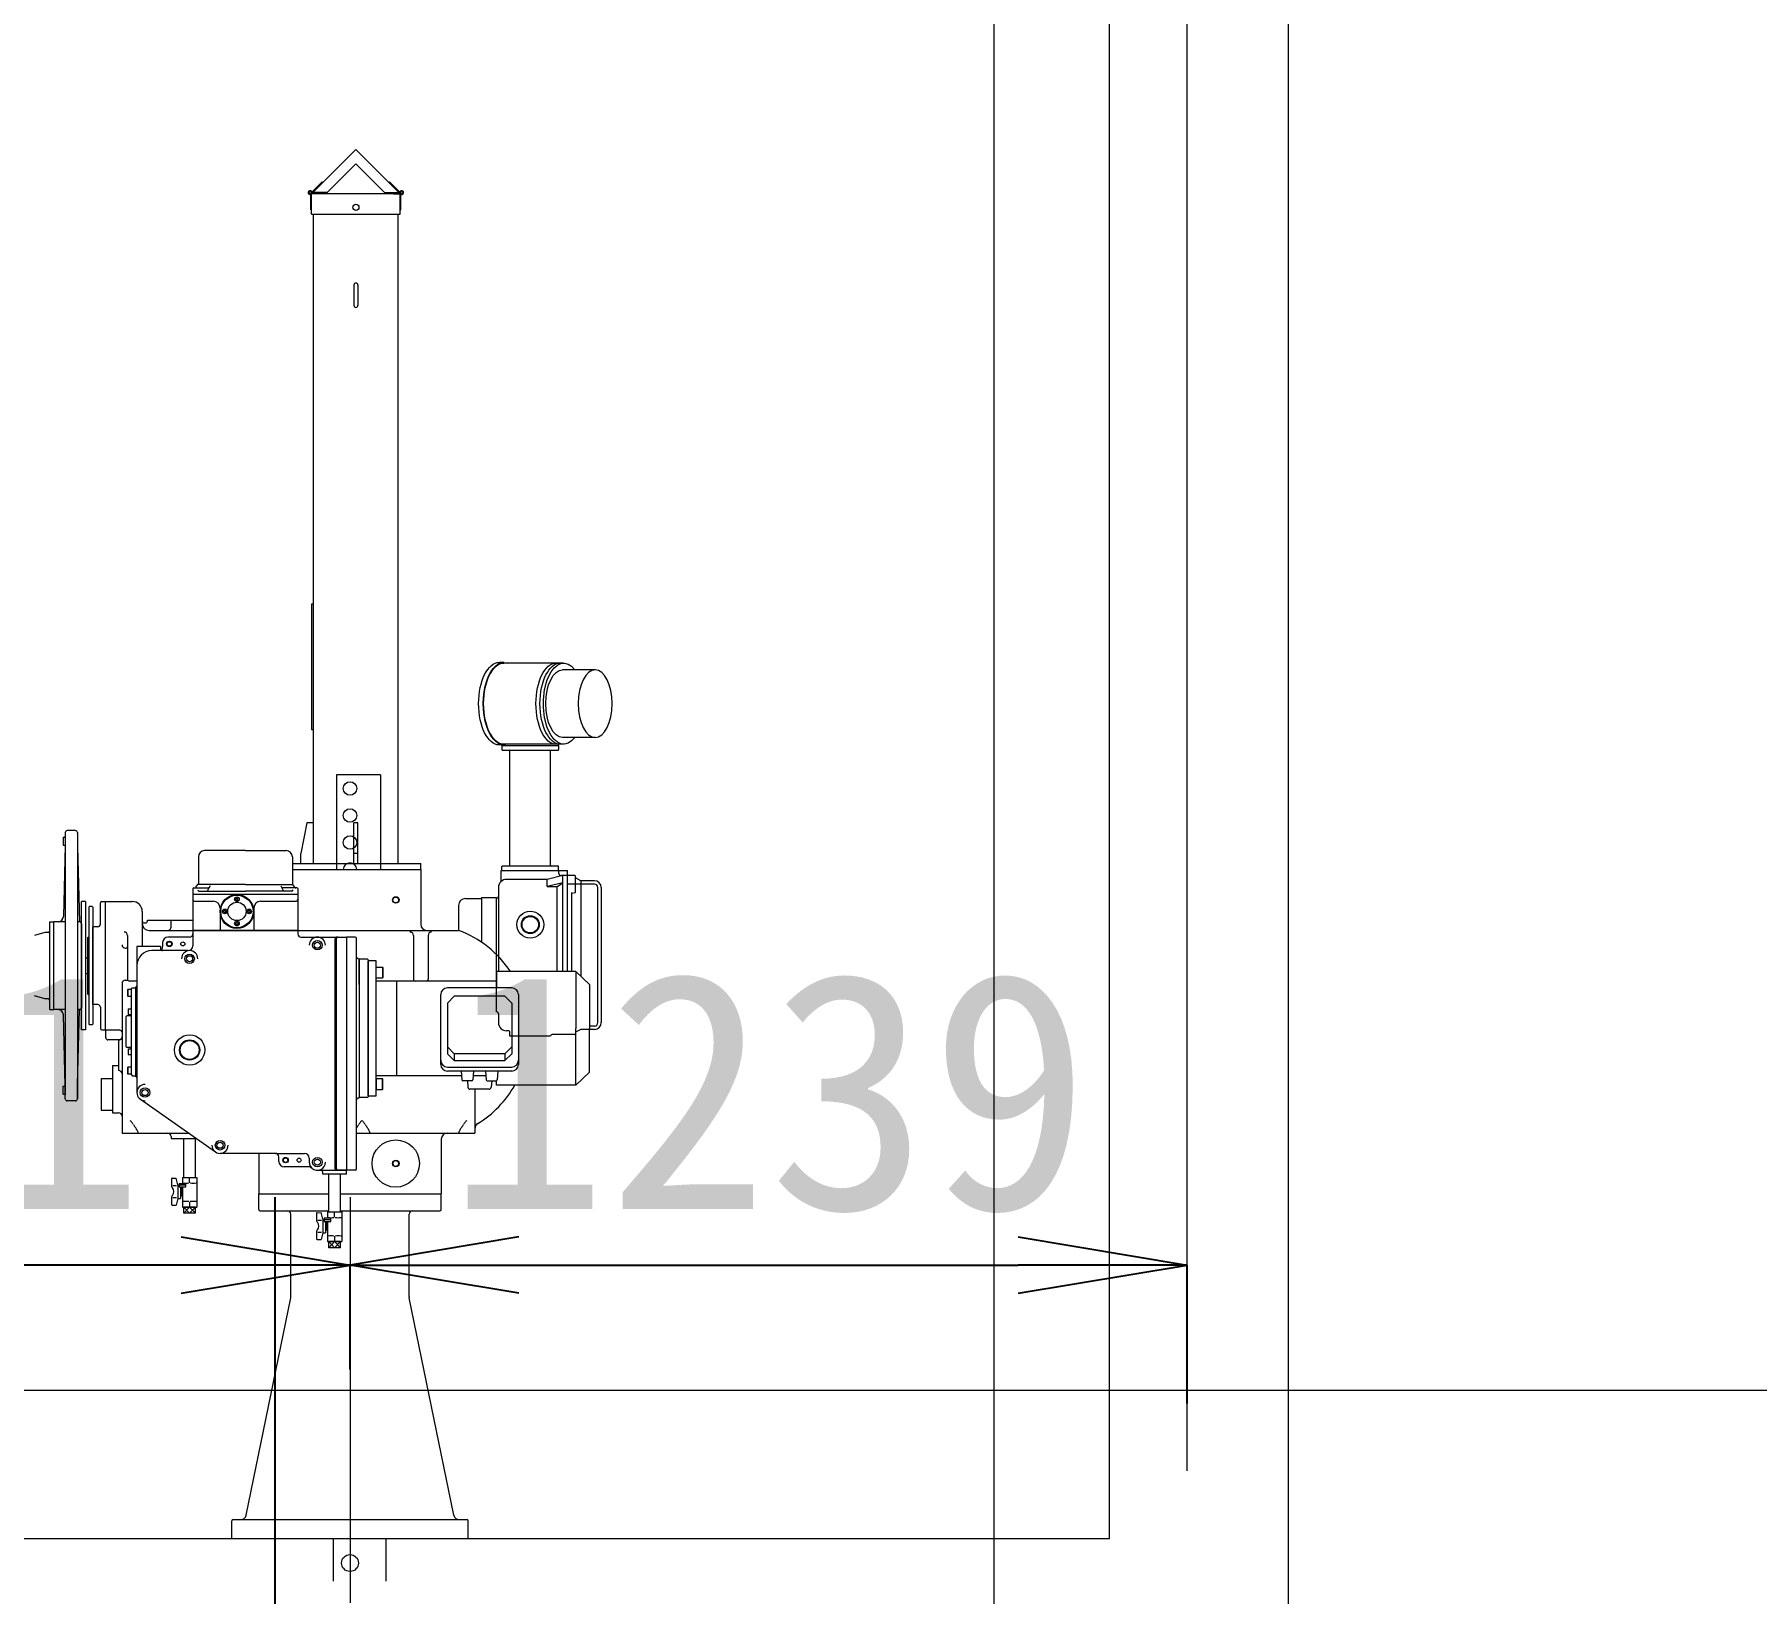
# Model space of a CAD drawing. Header units: millimetres. Extents: x 432273 to 1023813, y -32657 to 705940.
# Drawn here: x 771363 to 773911, y 5125 to 7432 of the extents above; entities that cross this region are included whole.
import ezdxf

# ---------------------------------------------------------------- set-up
doc = ezdxf.new("R2010")
doc.units = ezdxf.units.MM
doc.header["$LTSCALE"] = 100
doc.header["$PDSIZE"] = 300
for name, pattern in [('PS_SOLID', [0]), ('SXF_一点短鎖線', [9.25, 6, -1.5, 0.25, -1.5]), ('一点短鎖線', [9.25, 6, -1.5, 0.25, -1.5])]:
    doc.linetypes.add(name, pattern=pattern)
doc.layers.get('Defpoints').update_dxf_attribs({"color": 153})
for name, color, linetype, lineweight in [('D-BGD-BRG', 8, 'Continuous', 9), ('D-BMK', 2, 'SXF_一点短鎖線', 13), ('D-BYP-STRB', 4, 'Continuous', 13), ('D-STR-DIM', 7, 'Continuous', 13), ('D-STR-HTXT', 7, 'Continuous', 13)]:
    doc.layers.add(name, color=color, linetype=linetype, lineweight=lineweight)
doc.layers.add('D-WORK2', color=11, linetype='Continuous', plot=False)
doc.styles.add('MS ゴシック', font='MS Gothic.ttf')
doc.dimstyles.new('DIM-100-F', dxfattribs={"dimscale": 100, "dimtxt": 3.5, "dimasz": 2.5, "dimexe": 0, "dimexo": 2, "dimgap": 0.8, "dimtad": 1, "dimdec": 0, "dimzin": 0, "dimdsep": 46, "dimtxsty": 'MS ゴシック', "dimblk": 'OPEN', "dimcen": 0.1, "dimclrd": 256, "dimclre": 256, "dimclrt": 256, "dimaunit": 1, "dimadec": 4, "dimazin": 0, "dimtfac": 1, "dimtdec": 0, "dimtmove": 2, "dimatfit": 3, "dimldrblk": 'OPEN', "dimfxl": 1, "dimtolj": 1, "dimtzin": 0, "dimlwd": -1, "dimlwe": -1, "dimarcsym": 2})

# ---------------------------------------------------------------- blocks, each defined once
blk = doc.blocks.new('_Open')
at = {"color": 0, "linetype": 'ByBlock', "lineweight": -2}
for p, q in [((-1, 0.167), (0, 0)), ((-1, -0.167), (0, 0)), ((0, 0), (-1, 0))]:
    blk.add_line(p, q, dxfattribs=at)
blk = doc.blocks.new('*D59')
at = {"layer": 'D-STR-DIM', "ltscale": 0.2, "transparency": 16777216}
for p, q in [((766318.6, 1006.1), (766318.6, 14284.4)), ((772968.9, 14284.4), (766568.6, 14284.4)), ((773218.9, 506.1), (773218.9, 14284.4))]:
    blk.add_line(p, q, dxfattribs=at)
at = {"layer": 'Defpoints', "color": 0, "ltscale": 0.2, "transparency": 16777216}
for p in [(766318.6, 14284.4), (766318.6, 806.1), (773218.9, 306.1)]:
    blk.add_point(p, dxfattribs=at)
at = {"layer": 'D-STR-DIM', "ltscale": 0.2, "transparency": 16777216, "xscale": 250, "yscale": 250, "zscale": 250, "rotation": 180}
blk.add_blockref('_Open', (766318.6, 14284.4), dxfattribs=at)
at = {"layer": 'D-STR-DIM', "ltscale": 0.2, "transparency": 16777216, "xscale": 250, "yscale": 250, "zscale": 250}
blk.add_blockref('_Open', (773218.9, 14284.4), dxfattribs=at)
at = {"layer": 'D-STR-DIM', "ltscale": 0.2, "transparency": 16777216, "insert": (769768.8, 14539.4), "char_height": 350, "attachment_point": 5, "style": 'MS ゴシック'}
blk.add_mtext('\\A1;6900', dxfattribs=at)
blk = doc.blocks.new('*D60')
at = {"layer": 'D-STR-DIM', "ltscale": 0.2, "transparency": 16777216}
for p, q in [((773268.9, 5106.1), (777058.8, 5106.1)), ((777058.8, 4656.1), (777058.8, 4856.1)), ((773268.9, 4406.1), (777058.8, 4406.1))]:
    blk.add_line(p, q, dxfattribs=at)
at = {"layer": 'Defpoints', "color": 0, "ltscale": 0.2, "transparency": 16777216}
for p in [(773068.9, 5106.1), (777058.8, 5106.1), (773068.9, 4406.1)]:
    blk.add_point(p, dxfattribs=at)
at = {"layer": 'D-STR-DIM', "ltscale": 0.2, "transparency": 16777216, "xscale": 250, "yscale": 250, "zscale": 250}
for p, rotation in [((777058.8, 5106.1), 90), ((777058.8, 4406.1), 270)]:
    blk.add_blockref('_Open', p, dxfattribs=dict(at, rotation=rotation))
at = {"layer": 'D-STR-DIM', "ltscale": 0.2, "transparency": 16777216, "insert": (776796.7, 4756.1), "char_height": 350, "attachment_point": 5, "rotation": 90, "style": 'MS ゴシック'}
blk.add_mtext('\\A1;700', dxfattribs=at)
blk = doc.blocks.new('*D93')
at = {"layer": 'D-STR-DIM', "ltscale": 0.2, "transparency": 16777216}
for p, q in [((742318.9, 1506.1), (742318.9, 14984.4)), ((742568.9, 14984.4), (772968.9, 14984.4)), ((773218.9, 506.1), (773218.9, 14984.4))]:
    blk.add_line(p, q, dxfattribs=at)
at = {"layer": 'Defpoints', "color": 0, "ltscale": 0.2, "transparency": 16777216}
for p in [(773218.9, 14984.4), (742318.9, 1306.1), (773218.9, 306.1)]:
    blk.add_point(p, dxfattribs=at)
at = {"layer": 'D-STR-DIM', "ltscale": 0.2, "transparency": 16777216, "xscale": 250, "yscale": 250, "zscale": 250, "rotation": 180}
blk.add_blockref('_Open', (742318.9, 14984.4), dxfattribs=at)
at = {"layer": 'D-STR-DIM', "ltscale": 0.2, "transparency": 16777216, "xscale": 250, "yscale": 250, "zscale": 250}
blk.add_blockref('_Open', (773218.9, 14984.4), dxfattribs=at)
at = {"layer": 'D-STR-DIM', "ltscale": 0.2, "transparency": 16777216, "insert": (757768.9, 15272.3), "char_height": 350, "attachment_point": 5, "style": 'MS ゴシック'}
blk.add_mtext('\\A1;樋門本体工 30900', dxfattribs=at)
blk = doc.blocks.new('*D257')
at = {"layer": 'D-STR-DIM', "ltscale": 0.2, "transparency": 16777216}
for p, q in [((773218.9, 506.1), (773218.9, 14984.4)), ((773468.9, 14984.4), (778768.9, 14984.4)), ((779018.9, 506.1), (779018.9, 14984.4))]:
    blk.add_line(p, q, dxfattribs=at)
at = {"layer": 'Defpoints', "color": 0, "ltscale": 0.2, "transparency": 16777216}
for p in [(779018.9, 14984.4), (773218.9, 306.1), (779018.9, 306.1)]:
    blk.add_point(p, dxfattribs=at)
at = {"layer": 'D-STR-DIM', "ltscale": 0.2, "transparency": 16777216, "xscale": 250, "yscale": 250, "zscale": 250, "rotation": 180}
blk.add_blockref('_Open', (773218.9, 14984.4), dxfattribs=at)
at = {"layer": 'D-STR-DIM', "ltscale": 0.2, "transparency": 16777216, "xscale": 250, "yscale": 250, "zscale": 250}
blk.add_blockref('_Open', (779018.9, 14984.4), dxfattribs=at)
at = {"layer": 'D-STR-DIM', "ltscale": 0.2, "transparency": 16777216, "insert": (776118.9, 15276.7), "char_height": 350, "attachment_point": 5, "style": 'MS ゴシック'}
blk.add_mtext('\\A1;川表翼壁工 5800', dxfattribs=at)
blk = doc.blocks.new('*D95')
at = {"layer": 'D-STR-DIM', "ltscale": 0.2, "transparency": 16777216}
for p, q in [((763980.9, 5425.1), (763980.9, 15684.4)), ((764230.9, 15684.4), (778768.9, 15684.4)), ((779018.9, 506.1), (779018.9, 15684.4))]:
    blk.add_line(p, q, dxfattribs=at)
at = {"layer": 'Defpoints', "color": 0, "ltscale": 0.2, "transparency": 16777216}
for p in [(779018.9, 15684.4), (763980.9, 5225.1), (779018.9, 306.1)]:
    blk.add_point(p, dxfattribs=at)
at = {"layer": 'D-STR-DIM', "ltscale": 0.2, "transparency": 16777216, "xscale": 250, "yscale": 250, "zscale": 250, "rotation": 180}
blk.add_blockref('_Open', (763980.9, 15684.4), dxfattribs=at)
at = {"layer": 'D-STR-DIM', "ltscale": 0.2, "transparency": 16777216, "xscale": 250, "yscale": 250, "zscale": 250}
blk.add_blockref('_Open', (779018.9, 15684.4), dxfattribs=at)
at = {"layer": 'D-STR-DIM', "ltscale": 0.2, "transparency": 16777216, "insert": (771499.9, 15939.4), "char_height": 350, "attachment_point": 5, "style": 'MS ゴシック'}
blk.add_mtext('\\A1;15038', dxfattribs=at)
blk = doc.blocks.new('*D105')
at = {"layer": 'D-STR-DIM', "ltscale": 0.2, "transparency": 16777216}
for p, q in [((770268.9, 5306.1), (770268.9, 10084.4)), ((770518.9, 10084.4), (772818.9, 10084.4)), ((773068.9, 5306.1), (773068.9, 10084.4))]:
    blk.add_line(p, q, dxfattribs=at)
at = {"layer": 'Defpoints', "color": 0, "ltscale": 0.2, "transparency": 16777216}
for p in [(773068.9, 10084.4), (770268.9, 5106.1), (773068.9, 5106.1)]:
    blk.add_point(p, dxfattribs=at)
at = {"layer": 'D-STR-DIM', "ltscale": 0.2, "transparency": 16777216, "xscale": 250, "yscale": 250, "zscale": 250, "rotation": 180}
blk.add_blockref('_Open', (770268.9, 10084.4), dxfattribs=at)
at = {"layer": 'D-STR-DIM', "ltscale": 0.2, "transparency": 16777216, "xscale": 250, "yscale": 250, "zscale": 250}
blk.add_blockref('_Open', (773068.9, 10084.4), dxfattribs=at)
at = {"layer": 'D-STR-DIM', "ltscale": 0.2, "transparency": 16777216, "insert": (771668.9, 10339.4), "char_height": 350, "attachment_point": 5, "style": 'MS ゴシック'}
blk.add_mtext('\\A1;2800', dxfattribs=at)
blk = doc.blocks.new('*D112')
at = {"layer": 'D-STR-DIM', "ltscale": 0.2, "transparency": 16777216}
for p, q in [((771018.9, 4606.1), (771018.9, 12905.3)), ((771268.9, 12905.3), (772968.9, 12905.3)), ((773218.9, 506.1), (773218.9, 12905.3))]:
    blk.add_line(p, q, dxfattribs=at)
at = {"layer": 'Defpoints', "color": 0, "ltscale": 0.2, "transparency": 16777216}
for p in [(773218.9, 12905.3), (771018.9, 4406.1), (773218.9, 306.1)]:
    blk.add_point(p, dxfattribs=at)
at = {"layer": 'D-STR-DIM', "ltscale": 0.2, "transparency": 16777216, "xscale": 250, "yscale": 250, "zscale": 250, "rotation": 180}
blk.add_blockref('_Open', (771018.9, 12905.3), dxfattribs=at)
at = {"layer": 'D-STR-DIM', "ltscale": 0.2, "transparency": 16777216, "xscale": 250, "yscale": 250, "zscale": 250}
blk.add_blockref('_Open', (773218.9, 12905.3), dxfattribs=at)
at = {"layer": 'D-STR-DIM', "ltscale": 0.2, "transparency": 16777216, "insert": (772118.9, 13160.3), "char_height": 350, "attachment_point": 5, "style": 'MS ゴシック'}
blk.add_mtext('\\A1;2200', dxfattribs=at)
blk = doc.blocks.new('*D199')
at = {"layer": 'D-STR-DIM', "ltscale": 1500, "transparency": 16777216}
for p, q in [((766818.6, 606.1), (766818.6, 13584.4)), ((767068.6, 13584.4), (772968.9, 13584.4)), ((773218.9, 506.1), (773218.9, 13584.4))]:
    blk.add_line(p, q, dxfattribs=at)
at = {"layer": 'Defpoints', "color": 0, "ltscale": 1500, "transparency": 16777216}
for p in [(773218.9, 13584.4), (766818.6, 406.1), (773218.9, 306.1)]:
    blk.add_point(p, dxfattribs=at)
at = {"layer": 'D-STR-DIM', "ltscale": 1500, "transparency": 16777216, "xscale": 250, "yscale": 250, "zscale": 250, "rotation": 180}
blk.add_blockref('_Open', (766818.6, 13584.4), dxfattribs=at)
at = {"layer": 'D-STR-DIM', "ltscale": 1500, "transparency": 16777216, "xscale": 250, "yscale": 250, "zscale": 250}
blk.add_blockref('_Open', (773218.9, 13584.4), dxfattribs=at)
at = {"layer": 'D-STR-DIM', "ltscale": 1500, "transparency": 16777216, "insert": (770018.8, 13839.4), "char_height": 350, "attachment_point": 5, "style": 'MS ゴシック'}
blk.add_mtext('\\A1;6400', dxfattribs=at)
blk = doc.blocks.new('*D236')
at = {"layer": 'D-WORK2', "transparency": 16777216}
for p, q in [((770268.9, 5406.1), (770268.9, 5610.8)), ((771580.3, 5610.8), (770518.9, 5610.8)), ((771830.3, 5456.4), (771830.3, 5610.8))]:
    blk.add_line(p, q, dxfattribs=at)
at = {"layer": 'Defpoints', "color": 0, "transparency": 16777216}
for p in [(770268.9, 5610.8), (771830.3, 5256.4), (770268.9, 5206.1)]:
    blk.add_point(p, dxfattribs=at)
at = {"layer": 'D-WORK2', "transparency": 16777216, "xscale": 250, "yscale": 250, "zscale": 250, "rotation": 180}
blk.add_blockref('_Open', (770268.9, 5610.8), dxfattribs=at)
at = {"layer": 'D-WORK2', "transparency": 16777216, "xscale": 250, "yscale": 250, "zscale": 250}
blk.add_blockref('_Open', (771830.3, 5610.8), dxfattribs=at)
at = {"layer": 'D-WORK2', "transparency": 16777216, "insert": (771049.6, 5865.8), "char_height": 350, "attachment_point": 5, "style": 'MS ゴシック'}
blk.add_mtext('\\A1;1561', dxfattribs=at)
blk = doc.blocks.new('*D237')
at = {"layer": 'D-WORK2', "transparency": 16777216}
for p, q in [((771830.3, 5456.4), (771830.3, 5610.8)), ((772080.3, 5610.8), (772818.9, 5610.8)), ((773068.9, 5406.1), (773068.9, 5610.8))]:
    blk.add_line(p, q, dxfattribs=at)
at = {"layer": 'Defpoints', "color": 0, "transparency": 16777216}
for p in [(773068.9, 5610.8), (771830.3, 5256.4), (773068.9, 5206.1)]:
    blk.add_point(p, dxfattribs=at)
at = {"layer": 'D-WORK2', "transparency": 16777216, "xscale": 250, "yscale": 250, "zscale": 250, "rotation": 180}
blk.add_blockref('_Open', (771830.3, 5610.8), dxfattribs=at)
at = {"layer": 'D-WORK2', "transparency": 16777216, "xscale": 250, "yscale": 250, "zscale": 250}
blk.add_blockref('_Open', (773068.9, 5610.8), dxfattribs=at)
at = {"layer": 'D-WORK2', "transparency": 16777216, "insert": (772449.6, 5865.8), "char_height": 350, "attachment_point": 5, "style": 'MS ゴシック'}
blk.add_mtext('\\A1;1239', dxfattribs=at)

msp = doc.modelspace()

# ---------------------------------------------------------------- linework, layer by layer
at = {"layer": 'D-BGD-BRG', "linetype": 'PS_SOLID'}
msp.add_lwpolyline([(772783.4, 796.1), (772783.4, 8517.4)], dxfattribs=at)
at = {"layer": 'D-BMK', "linetype": 'SXF_一点短鎖線'}
msp.add_line((771830.3, 5711.1), (771830.3, 206.1), dxfattribs=at)
at = {"layer": 'D-BYP-STRB'}
for p, q in [((772953.9, 5206.1), (772953.9, 7807.5)), ((771839, 7261.6), (771773.5, 7196.1)), ((771839, 7261.6), (771904.5, 7196.1)), ((771839, 7240.4), (771796.7, 7198.1)), ((771839, 7240.4), (771881.3, 7198.1)), ((771773.5, 7196.1), (771790.1, 7212.8)), ((771773.8, 7198.3), (771789.3, 7213.6)), ((771789.3, 7213.6), (771790.1, 7212.8)), ((771888.7, 7213.6), (771887.9, 7212.8)), ((771904.5, 7196.1), (771887.9, 7212.8)), ((771904.2, 7198.3), (771888.7, 7213.6)), ((771772.3, 7172.6), (771772.3, 7195.1)), ((771783.5, 7196.1), (771773.5, 7196.1)), ((771773.5, 7166.1), (771773.5, 7196.1)), ((771773.5, 7172.6), (771773.5, 7196)), ((771796.7, 7198.1), (771775.5, 7198.1)), ((771901.5, 7196.1), (771776.5, 7196.1)), ((771785.5, 7198.1), (771783.5, 7196.1)), ((771881.3, 7198.1), (771902.5, 7198.1)), ((771892.5, 7198.1), (771894.5, 7196.1)), ((771894.5, 7196.1), (771904.5, 7196.1)), ((771904.5, 7166.1), (771904.5, 7196.1)), ((771904.5, 7172.6), (771904.5, 7196)), ((771905.7, 7172.6), (771905.7, 7195.1)), ((771773.5, 7172.6), (771772.3, 7172.6)), ((771773.5, 7166.1), (771904.5, 7166.1)), ((771776.5, 6205.1), (771776.5, 7166.1)), ((771901.5, 6205.1), (771901.5, 7166.1)), ((771904.5, 7172.6), (771905.7, 7172.6)), ((771836, 7061.1), (771836, 7031.1)), ((771842, 7061.1), (771842, 7031.1)), ((771773.3, 6588.6), (771773.3, 6403.6)), ((771776.5, 6588.6), (771773.3, 6588.6)), ((771776.5, 6403.6), (771776.5, 6588.6)), ((772058, 6502.6), (772051.3, 6502.6)), ((772146.4, 6501.6), (772058, 6501.6)), ((772193.1, 6491.6), (772144.9, 6491.6)), ((771773.3, 6403.6), (771776.5, 6403.6)), ((772058, 6380.6), (772051.1, 6380.6)), ((772055, 6379.6), (772055, 6380.6)), ((772055, 6379.6), (772139, 6379.6)), ((772055, 6379.6), (772139, 6379.6)), ((772055, 6379.6), (772055, 6373.6)), ((772056, 6372.6), (772097, 6372.6)), ((772146.4, 6381.6), (772058, 6381.6)), ((772067, 6202.6), (772067, 6371.6)), ((772097, 6372.6), (772138, 6372.6)), ((772127, 6202.6), (772127, 6371.6)), ((772139, 6379.6), (772139, 6381.6)), ((772139, 6379.6), (772139, 6373.6)), ((772193.1, 6391.6), (772144.9, 6391.6)), ((771875.3, 6336.1), (771810.3, 6336.1)), ((771810.3, 6336.1), (771810.3, 6196.1)), ((771875.3, 6336.1), (771875.3, 6196.1)), ((771406, 6243.9), (771406, 6232)), ((771406, 6243.9), (771408, 6243.9)), ((771409, 6250.8), (771409, 5862.7)), ((771424, 6253.8), (771412, 6253.8)), ((771427, 6250.8), (771427, 5856.8)), ((771766.5, 6265.1), (771757.5, 6220.1)), ((771776.5, 6265.1), (771766.5, 6265.1)), ((771836, 6205.1), (771836, 6265.1)), ((771842, 6265.1), (771836, 6265.1)), ((771842, 6205.1), (771842, 6265.1)), ((771406, 6232), (771408, 6232)), ((771408.8, 6231.6), (771406.3, 6126.5)), ((771427, 6229.8), (771430, 6118.8)), ((771675.5, 6224.1), (771615, 6224.1)), ((771675.5, 6224.1), (771736, 6224.1)), ((771757.5, 6205.1), (771757.5, 6220.1)), ((771842, 6220.1), (771836, 6220.1)), ((771606, 6215.1), (771606, 6175.6)), ((771745, 6215.1), (771745, 6175.6)), ((771745, 6205.1), (771935, 6205.1)), ((771745, 6196.1), (771935, 6196.1)), ((771745, 6196.1), (771935, 6196.1)), ((771935, 6196.1), (771935, 6205.1)), ((771935, 6196.1), (771935, 6115.1)), ((772054, 6194.6), (772152, 6194.6)), ((772054, 6179.8), (772054, 6194.6)), ((772055, 6194.6), (772055, 6200.6)), ((772055, 6194.6), (772139, 6194.6)), ((772055, 6194.6), (772139, 6194.6)), ((772056, 6201.6), (772097, 6201.6)), ((772097, 6201.6), (772138, 6201.6)), ((772139, 6194.6), (772139, 6200.6)), ((772139.4, 6190.1), (772139.4, 6194.6)), ((772152, 6045.1), (772152, 6194.6)), ((771598, 6168.1), (771598, 6159.1)), ((771599, 6169.1), (771620.5, 6169.1)), ((771602.4, 6169.9), (771605.4, 6173.8)), ((771675.5, 6174.1), (771606, 6174.1)), ((771623.2, 6171.9), (771619.6, 6165.2)), ((771675.5, 6174.1), (771745, 6174.1)), ((771727.8, 6171.9), (771731.4, 6165.2)), ((771752, 6169.1), (771730.5, 6169.1)), ((771748.6, 6169.9), (771745.6, 6173.8)), ((771753, 6168.1), (771753, 6159.1)), ((772050, 6169.6), (772050, 6045.1)), ((772122, 6181.6), (772062, 6181.6)), ((772145, 6187.1), (772122, 6181.6)), ((772122, 6170.9), (772122, 6181.6)), ((772145, 6176.4), (772122, 6170.9)), ((772122, 6170.9), (772137, 6170.9)), ((772137, 6170.9), (772145, 6176.4)), ((772137, 6045.1), (772137, 6170.9)), ((772152, 6187.1), (772142.4, 6187.1)), ((772145, 6045.1), (772145, 6187.1)), ((772152, 6052.4), (772152, 6187.1)), ((772163, 6187.1), (772152, 6187.1)), ((772192, 6174.6), (772152, 6174.6)), ((772164, 6162.9), (772164, 6186.1)), ((772172, 6179.6), (772164, 6183.9)), ((772172, 6179.6), (772172, 6038)), ((772192, 6179.6), (772172, 6179.6)), ((772197, 5969.6), (772197, 6169.6)), ((772202, 6169.6), (772202, 6052.4)), ((771433, 5958.8), (771433, 6148.8)), ((771439, 6148.8), (771433, 6148.8)), ((771439, 6148.8), (771439, 5958.8)), ((771444, 6140.3), (771445, 6141.3)), ((771449, 6141.3), (771445, 6141.3)), ((771450, 6140.3), (771449, 6141.3)), ((771461, 6115.3), (771461, 6146.8)), ((771463, 6148.8), (771469, 6148.8)), ((771468, 6148.8), (771468, 5958.8)), ((771468, 6148.8), (771508, 6148.8)), ((771753, 6159.1), (771598, 6159.1)), ((771695, 6159.1), (771598, 6159.1)), ((771598, 6159.1), (771598, 6106.1)), ((771601, 6149.1), (771628, 6149.1)), ((771607, 6164.1), (771675.5, 6164.1)), ((771661.5, 6153), (771662.3, 6153.4)), ((771661.5, 6151.3), (771661.5, 6153)), ((771662.3, 6150.8), (771661.5, 6151.3)), ((771662.3, 6153.4), (771663, 6153.9)), ((771663, 6150.4), (771662.3, 6150.8)), ((771663, 6153.9), (771663.8, 6153.4)), ((771663.8, 6150.8), (771663, 6150.4)), ((771663.8, 6153.4), (771664.5, 6153)), ((771664.5, 6151.3), (771663.8, 6150.8)), ((771664.5, 6151.3), (771664.5, 6153)), ((771744, 6164.1), (771675.5, 6164.1)), ((771698, 6149.1), (771750, 6149.1)), ((771753, 6159.1), (771753, 6106.1)), ((771991, 6143.1), (771991, 6106)), ((772001, 6153.1), (772025, 6153.1)), ((772025, 6154.6), (772025, 6088.4)), ((772025, 6154.6), (772047, 6154.6)), ((772047, 6045.1), (772047, 6154.6)), ((772158, 6162.1), (772158, 6045.1)), ((772163.3, 6161.9), (772159, 6160.8)), ((771386, 5988.8), (771386, 6118.8)), ((771386, 6118.8), (771392, 6118.8)), ((771392, 5988.8), (771392, 6118.8)), ((771409, 6118.8), (771392, 6118.8)), ((771430, 6118.8), (771427, 6118.8)), ((771433, 6115.8), (771433, 5991.8)), ((771444, 6140.3), (771444, 5967.3)), ((771450, 6140.3), (771450, 5967.3)), ((771523, 6133.8), (771523, 6120.1)), ((771523, 6120.1), (771523, 6082.1)), ((771526, 6117.1), (771527.5, 6117.1)), ((771530.5, 6121.1), (771598, 6121.1)), ((771530.5, 6120.1), (771530.5, 6121.1)), ((771565.5, 6121.1), (771598, 6121.1)), ((771565.5, 6111.1), (771565.5, 6121.1)), ((771638, 6139.1), (771638, 6106.1)), ((771643.3, 6134.1), (771643.7, 6134.9)), ((771643.7, 6133.4), (771643.3, 6134.1)), ((771643.7, 6134.9), (771644.1, 6135.6)), ((771644.1, 6132.6), (771643.7, 6133.4)), ((771645.9, 6135.6), (771644.1, 6135.6)), ((771645.9, 6132.6), (771644.1, 6132.6)), ((771645.9, 6135.6), (771646.3, 6134.9)), ((771646.3, 6133.4), (771645.9, 6132.6)), ((771646.3, 6134.9), (771646.7, 6134.1)), ((771646.7, 6134.1), (771646.3, 6133.4)), ((771661.5, 6117), (771662.3, 6117.4)), ((771661.5, 6117), (771661.5, 6115.3)), ((771662.3, 6114.8), (771661.5, 6115.3)), ((771662.3, 6117.4), (771663, 6117.9)), ((771663, 6117.9), (771663.8, 6117.4)), ((771663.8, 6117.4), (771664.5, 6117)), ((771664.5, 6115.3), (771663.8, 6114.8)), ((771664.5, 6117), (771664.5, 6115.3)), ((771679.3, 6134.1), (771679.7, 6134.9)), ((771679.7, 6133.4), (771679.3, 6134.1)), ((771679.7, 6134.9), (771680.1, 6135.6)), ((771680.1, 6132.6), (771679.7, 6133.4)), ((771680.1, 6135.6), (771681.9, 6135.6)), ((771680.1, 6132.6), (771681.9, 6132.6)), ((771681.9, 6135.6), (771682.3, 6134.9)), ((771682.3, 6133.4), (771681.9, 6132.6)), ((771682.3, 6134.9), (771682.7, 6134.1)), ((771682.7, 6134.1), (771682.3, 6133.4)), ((771688, 6139.1), (771688, 6106.1)), ((771379, 6102.8), (771363.4, 6098.5)), ((771384, 6102.8), (771379, 6102.8)), ((771442, 6095.3), (771443, 6096.3)), ((771442, 6095.3), (771442, 6012.3)), ((771443, 6096.3), (771444, 6096.3)), ((771450, 5996.3), (771450, 6111.3)), ((771457, 6111.3), (771450, 6111.3)), ((771501, 6098.7), (771501, 6034.1)), ((771533, 6106.1), (771598, 6106.1)), ((771593, 6096.1), (771561, 6096.1)), ((771753, 6106.1), (771598, 6106.1)), ((771598, 6106.1), (771753, 6106.1)), ((771598, 6106.1), (771753, 6106.1)), ((771598, 6106.1), (771598, 6083.1)), ((771663, 6114.4), (771662.3, 6114.8)), ((771663.8, 6114.8), (771663, 6114.4)), ((771753, 6106.1), (771990.7, 6106.1)), ((771753, 6106.1), (771753, 6101.1)), ((771758, 6096.1), (771825, 6096.1)), ((771808, 6093.1), (771808, 5754.1)), ((771810, 6093.1), (771810, 5754.1)), ((771825, 6096.1), (771825, 5751.1)), ((771838, 6096.1), (771825, 6096.1)), ((771840, 5753.1), (771840, 6094.1)), ((771924, 6098.7), (771924, 6034.1)), ((771946, 6098.7), (771946, 6034.1)), ((771439, 6065.3), (771442, 6065.3)), ((771498, 6079.8), (771499, 6079.8)), ((771515, 6082.1), (771515, 5866.1)), ((771550, 6082.1), (771515, 6082.1)), ((771591, 6076.1), (771537, 6076.1)), ((771550, 6082.1), (771550, 6079.1)), ((771553, 6088.1), (771553, 6082.1)), ((771553, 6081.1), (771553, 6082.1)), ((771843, 6064.1), (771844, 6064.1)), ((771844, 6064.1), (771844, 5858.1)), ((771392, 5988.8), (771392, 6044.6)), ((771439, 6042.3), (771442, 6042.3)), ((771856, 6063.6), (771844, 6063.6)), ((771844, 6026.1), (771844, 6063.6)), ((771856, 6063.6), (771857, 6062.6)), ((771857, 6062.6), (771857, 5859.6)), ((771869, 6061.1), (771857, 6061.1)), ((771857, 5861.1), (771857, 6061.1)), ((771869, 5861.1), (771869, 6061.1)), ((771869, 6051.6), (771878.4, 6051.6)), ((771869, 6035.6), (771869, 6051.6)), ((771878.4, 6051.6), (771879, 6051)), ((771878.4, 6051.6), (771878.4, 6035.6)), ((771879, 6051), (771879, 6036.2)), ((772047, 5985.6), (772047, 6045.1)), ((772164.5, 6045.1), (772047, 6045.1)), ((772047, 6045.1), (772047, 6021.1)), ((772164.5, 6045.1), (772184.5, 6026.1)), ((772164.5, 6045.1), (772164.5, 5961.1)), ((772202, 6052.4), (772202, 5969.6)), ((771493, 6027.4), (771493, 5806.1)), ((771498, 6032.4), (771501.5, 6032.4)), ((771501.4, 6018.6), (771501, 6018.2)), ((771501, 6018.2), (771501, 6009)), ((771507, 6018.6), (771501.4, 6018.6)), ((771501.4, 6018.6), (771501.4, 6008.6)), ((771515, 6031.1), (771504, 6031.1)), ((771507, 6020.1), (771508, 6021.1)), ((771507, 5892.1), (771507, 6020.1)), ((771508, 6021.1), (771513, 6021.1)), ((771513, 6022.1), (771513, 5890.1)), ((771878.4, 6035.6), (771869, 6035.6)), ((772047, 6031.1), (771869, 6031.1)), ((771879, 6036.2), (771878.4, 6035.6)), ((771899, 6031.1), (771899, 5891.1)), ((771943, 6031.1), (771927, 6031.1)), ((772069.5, 6021.1), (771974.5, 6021.1)), ((772184.5, 6026.1), (772184.5, 5961.1)), ((771379, 6004.8), (771363.4, 6009.1)), ((771384, 6004.8), (771379, 6004.8)), ((771386, 5988.8), (771392, 5988.8)), ((771409, 5988.8), (771392, 5988.8)), ((771427, 5877.8), (771430, 5988.8)), ((771430, 5988.8), (771427, 5988.8)), ((771442, 6012.3), (771443, 6011.3)), ((771443, 6011.3), (771444, 6011.3)), ((771457, 5996.3), (771450, 5996.3)), ((771461, 5992.3), (771461, 5960.8)), ((771501, 6009), (771501.4, 6008.6)), ((771501.4, 6008.6), (771507, 6008.6)), ((771502.3, 5989.9), (771502, 5989.6)), ((771502, 5989.6), (771502, 5981.7)), ((771502.3, 5989.9), (771507, 5989.9)), ((771502.3, 5989.9), (771502.3, 5981.4)), ((771964.5, 5907.8), (771964.5, 6011.1)), ((771974.5, 5998.6), (771984.5, 6008.6)), ((771974.5, 5998.6), (771974.5, 5923.6)), ((772059.5, 6008.6), (771984.5, 6008.6)), ((772059.5, 6008.6), (772069.5, 5998.6)), ((772069.5, 5998.6), (772069.5, 5923.6)), ((772079.5, 6011.1), (772079.5, 5907.8)), ((771408.8, 5876), (771406.3, 5981.2)), ((771444, 5967.3), (771445, 5966.3)), ((771449, 5966.3), (771445, 5966.3)), ((771450, 5967.3), (771449, 5966.3)), ((771500, 5979.6), (771499, 5978.6)), ((771499, 5933.6), (771499, 5978.6)), ((771505, 5979.6), (771500, 5979.6)), ((771502, 5981.7), (771502.3, 5981.4)), ((771502.3, 5981.4), (771507, 5981.4)), ((772050, 5982.6), (772050, 5969.6)), ((772192, 5964.6), (772184.5, 5964.6)), ((771439, 5958.8), (771433, 5958.8)), ((771463, 5958.8), (771469, 5958.8)), ((771468, 5958.8), (771488.6, 5958.8)), ((771469, 5947.1), (771469, 5958.8)), ((771490, 5944.1), (771472, 5944.1)), ((771488, 5943.6), (771488, 5898.6)), ((772064, 5957.6), (772062, 5957.6)), ((772067, 5949.6), (772067, 5954.6)), ((772127, 5949.6), (772067, 5949.6)), ((772158.5, 5952.1), (772129.5, 5952.1)), ((772163, 5952.1), (772158.5, 5952.1)), ((772172, 5959.6), (772164, 5955.3)), ((772164, 5955.3), (772164, 5953.1)), ((772164.5, 5877.1), (772164.5, 5961.1)), ((772184.5, 5959.6), (772172, 5959.6)), ((772184.5, 5896.1), (772184.5, 5961.1)), ((772192, 5959.6), (772184.5, 5959.6)), ((771499, 5933.6), (771500, 5932.6)), ((771505, 5932.6), (771500, 5932.6)), ((771502.3, 5930.9), (771502, 5930.6)), ((771502, 5930.6), (771502, 5922.7)), ((771502, 5922.7), (771502.3, 5922.4)), ((771502.3, 5930.9), (771507, 5930.9)), ((771502.3, 5930.9), (771502.3, 5922.4)), ((771502.3, 5922.4), (771507, 5922.4)), ((771974.5, 5933.6), (771984.5, 5923.6)), ((771974.5, 5923.6), (771984.5, 5913.6)), ((772059.5, 5923.6), (771984.5, 5923.6)), ((771984.5, 5923.6), (771984.5, 5913.6)), ((771984.5, 5913.6), (772059.5, 5913.6)), ((772069.5, 5933.6), (772059.5, 5923.6)), ((772059.5, 5923.6), (772059.5, 5913.6)), ((772069.5, 5923.6), (772059.5, 5913.6)), ((771462, 5887.1), (771462, 5840.1)), ((771462, 5887.1), (771479, 5887.1)), ((771479, 5906.1), (771479, 5836.1)), ((771479, 5906.1), (771488, 5906.1)), ((771501.4, 5903.6), (771501, 5903.2)), ((771501, 5903.2), (771501, 5894)), ((771501, 5894), (771501.4, 5893.6)), ((771507, 5903.6), (771501.4, 5903.6)), ((771501.4, 5903.6), (771501.4, 5893.6)), ((771501.4, 5893.6), (771507, 5893.6)), ((771507, 5892.1), (771508, 5891.1)), ((771508, 5891.1), (771513, 5891.1)), ((771995.4, 5891.1), (771869, 5891.1)), ((771878.4, 5886.6), (771869, 5886.6)), ((771869, 5886.6), (771869, 5870.6)), ((771878.4, 5870.6), (771878.4, 5886.6)), ((771879, 5886), (771878.4, 5886.6)), ((771879, 5871.2), (771879, 5886)), ((771974.5, 5903.8), (772069.5, 5903.8)), ((772069.5, 5897.8), (771974.5, 5897.8)), ((771994.9, 5897.8), (771995.9, 5885)), ((772013.1, 5897.8), (772012.1, 5885)), ((772031.4, 5891.1), (772012.6, 5891.1)), ((772030.9, 5897.8), (772031.9, 5885)), ((772049.1, 5897.8), (772048.1, 5885)), ((772164.5, 5877.1), (772184.5, 5896.1)), ((771406, 5875.6), (771408, 5875.6)), ((771406, 5863.7), (771406, 5875.6)), ((771406, 5863.7), (771408, 5863.7)), ((771409, 5856.8), (771409, 5877.8)), ((771427, 5856.8), (771427, 5877.8)), ((771857, 5861.1), (771869, 5861.1)), ((771869, 5870.6), (771878.4, 5870.6)), ((771878.4, 5870.6), (771879, 5871.2)), ((772010.6, 5883.6), (771997.4, 5883.6)), ((772004, 5883.6), (772004.8, 5873.9)), ((772036.2, 5871.1), (772007.8, 5871.1)), ((772015, 5871.1), (772015, 5806.1)), ((772033.4, 5883.6), (772046.6, 5883.6)), ((772040, 5883.6), (772039.2, 5873.9)), ((772047, 5877.1), (772047, 5883.7)), ((772164.5, 5877.1), (772047, 5877.1)), ((771424, 5853.8), (771412, 5853.8)), ((771462, 5840.1), (771479, 5840.1)), ((771479, 5836.1), (771488, 5836.1)), ((771520.1, 5856.3), (771631.1, 5778.3)), ((771843, 5858.1), (771844, 5858.1)), ((771856, 5858.6), (771844, 5858.6)), ((771857, 5859.6), (771856, 5858.6)), ((771493, 5806.1), (771593, 5806.1)), ((771565.5, 5801.1), (771565.5, 5798.1)), ((771565.5, 5798.1), (771602.9, 5798.1)), ((771584.4, 5740.5), (771584.4, 5798.1)), ((771601.7, 5740.5), (771601.7, 5798.1)), ((771840, 5806.1), (772015, 5806.1)), ((771965.3, 5797.1), (771965.3, 5716.1)), ((771720, 5776.1), (771638, 5776.1)), ((771695.3, 5776.1), (771695.3, 5716.1)), ((771720, 5776.1), (771763, 5776.1)), ((771725, 5764.1), (771725, 5771.1)), ((771770, 5769.1), (771770, 5763.1)), ((771566, 5738.3), (771566, 5729.5)), ((771567, 5739.3), (771573, 5739.5)), ((771575.4, 5729.7), (771573, 5739.5)), ((771582.5, 5740.5), (771603.5, 5740.5)), ((771582.5, 5740.5), (771582.5, 5731.5)), ((771584.4, 5740.5), (771601.7, 5740.5)), ((771593, 5732.5), (771593, 5740.5)), ((771603.5, 5740.5), (771603.5, 5696.5)), ((771768.8, 5756.1), (771733, 5756.1)), ((771782, 5751.1), (771825, 5751.1)), ((771790, 5745.1), (771790, 5748.1)), ((771825, 5745.1), (771790, 5745.1)), ((771798.9, 5689.5), (771798.9, 5745.1)), ((771825, 5751.1), (771810, 5751.1)), ((771816.2, 5689.5), (771816.2, 5745.1)), ((771838, 5751.1), (771825, 5751.1)), ((771825, 5745.1), (771825, 5751.1)), ((771838, 5751.1), (771825, 5751.1)), ((771566, 5709.5), (771566, 5700.7)), ((771568, 5728.4), (771573.5, 5728.4)), ((771568, 5710.6), (771573.5, 5710.6)), ((771575.4, 5709.4), (771573, 5699.5)), ((771575.4, 5729.7), (771575.4, 5709.4)), ((771575.4, 5729.7), (771577.5, 5729.6)), ((771575.4, 5709.4), (771579.5, 5709.5)), ((771577.5, 5731.5), (771577.5, 5726.5)), ((771577.5, 5731.5), (771586.7, 5731.5)), ((771577.5, 5729.4), (771586.7, 5729.4)), ((771577.5, 5726.5), (771587.6, 5726.5)), ((771579.5, 5726.5), (771579.5, 5709.5)), ((771579.5, 5725.8), (771581.1, 5725.8)), ((771579.5, 5713.3), (771581.1, 5713.3)), ((771581.1, 5725.8), (771581.1, 5713.3)), ((771581.1, 5725), (771582.5, 5725)), ((771581.1, 5714), (771582.5, 5714)), ((771582.5, 5726.5), (771582.5, 5696.5)), ((771586.7, 5731.5), (771586.7, 5726.5)), ((771695.3, 5716.1), (771798.9, 5716.1)), ((771695.3, 5693.1), (771695.3, 5716.1)), ((771816.2, 5716.1), (771965.3, 5716.1)), ((771965.3, 5693.1), (771965.3, 5716.1)), ((771567, 5699.7), (771573, 5699.5)), ((771582.5, 5696.5), (771603.5, 5696.5)), ((771601.5, 5696.5), (771584.5, 5696.5)), ((771593, 5696.5), (771584.5, 5687.5)), ((771584.5, 5696.5), (771593, 5687.5)), ((771584.5, 5687.5), (771584.5, 5696.5)), ((771601.5, 5687.5), (771584.5, 5687.5)), ((771593, 5704.5), (771593, 5696.5)), ((771601.5, 5696.5), (771593, 5687.5)), ((771601.5, 5687.5), (771593, 5696.5)), ((771601.5, 5687.5), (771601.5, 5696.5)), ((771697.3, 5691.1), (771798.9, 5691.1)), ((771742.8, 5563.9), (771742.8, 5686.1)), ((771780.5, 5687.3), (771780.5, 5678.5)), ((771781.5, 5688.3), (771787.5, 5688.5)), ((771789.9, 5678.7), (771787.5, 5688.5)), ((771797, 5689.5), (771797, 5680.5)), ((771797, 5689.5), (771818, 5689.5)), ((771798.9, 5689.5), (771816.2, 5689.5)), ((771807.5, 5681.5), (771807.5, 5689.5)), ((771816.2, 5691.1), (771963.3, 5691.1)), ((771818, 5689.5), (771818, 5645.5)), ((771917.8, 5563.9), (771917.8, 5686.1)), ((771780.5, 5658.5), (771780.5, 5649.7)), ((771782.5, 5677.4), (771788, 5677.4)), ((771782.5, 5659.6), (771788, 5659.6)), ((771789.9, 5658.4), (771787.5, 5648.5)), ((771789.9, 5678.7), (771792, 5678.6)), ((771789.9, 5678.7), (771789.9, 5658.4)), ((771789.9, 5658.4), (771794, 5658.5)), ((771792, 5680.5), (771792, 5675.5)), ((771792, 5680.5), (771801.2, 5680.5)), ((771792, 5678.4), (771801.2, 5678.4)), ((771792, 5675.5), (771802.1, 5675.5)), ((771794, 5675.5), (771794, 5658.5)), ((771794, 5674.8), (771795.6, 5674.8)), ((771794, 5662.3), (771795.6, 5662.3)), ((771795.6, 5674.8), (771795.6, 5662.3)), ((771795.6, 5674), (771797, 5674)), ((771795.6, 5663), (771797, 5663)), ((771797, 5675.5), (771797, 5645.5)), ((771801.2, 5680.5), (771801.2, 5675.5)), ((771781.5, 5648.7), (771787.5, 5648.5)), ((771797, 5645.5), (771818, 5645.5)), ((771799, 5645.5), (771807.5, 5636.5)), ((771807.5, 5645.5), (771799, 5636.5)), ((771816, 5645.5), (771799, 5645.5)), ((771799, 5636.5), (771799, 5645.5)), ((771816, 5636.5), (771799, 5636.5)), ((771807.5, 5653.5), (771807.5, 5645.5)), ((771816, 5636.5), (771807.5, 5645.5)), ((771816, 5645.5), (771807.5, 5636.5)), ((771816, 5636.5), (771816, 5645.5)), ((771676.6, 5240.5), (771742.6, 5562.3)), ((771742.6, 5562.3), (771742.8, 5563.1)), ((771742.8, 5563.1), (771742.8, 5563.9)), ((771984, 5240.5), (771918, 5562.3)), ((771655.3, 5206.1), (771655.3, 5232.1)), ((771657.3, 5234.1), (772003.3, 5234.1)), ((772005.3, 5206.1), (772005.3, 5232.1)), ((770383.9, 5206.1), (772953.9, 5206.1)), ((771655.3, 5206.1), (772005.3, 5206.1)), ((771805.3, 5206.1), (771805.3, 5143.3)), ((771883.3, 5206.1), (771883.3, 5143.3))]:
    msp.add_line(p, q, dxfattribs=at)
for centre, radius in [((771771.2, 7197.8), 1.5), ((771906.8, 7197.8), 1.5), ((771839, 7176.1), 4.5), ((771830.3, 6316.1), 10), ((771830.3, 6276.1), 10), ((771830.3, 6236.1), 10), ((771663, 6134.1), 25), ((771663, 6134.1), 24), ((771663, 6134.1), 13.6), ((771663, 6152.1), 3.5), ((771898, 6151.1), 4.86), ((771898, 6151.1), 4.28), ((771645, 6134.1), 3.5), ((771663, 6116.1), 3.5), ((771681, 6134.1), 3.5), ((772097, 6114.6), 20), ((772097, 6114.6), 13.2), ((772097, 6114.6), 12.2), ((771563, 6086.1), 4), ((771782, 6084.1), 7), ((771563, 6086.1), 3.3), ((771583, 6086.1), 3), ((771593, 6064.1), 7), ((771593, 6064.1), 4.5), ((771782, 6084.1), 4.5), ((771593, 5929.1), 22.5), ((771593, 5929.1), 15), ((771593, 5929.1), 14), ((771527, 5866.1), 7), ((771527, 5866.1), 4.5), ((771638, 5788.1), 7), ((771638, 5788.1), 4.5), ((771898, 5761.1), 35), ((771735, 5766.1), 4), ((771735, 5766.1), 3.3), ((771755, 5766.1), 3), ((771782, 5763.1), 7), ((771782, 5763.1), 4.5), ((771898, 5761.1), 4.86), ((771898, 5761.1), 4.28), ((771830.3, 5169.9), 12.5)]:
    msp.add_circle(centre, radius, dxfattribs=at)
for centre, radius, start, end in [((771771.2, 7197.8), 2.85, 14.9281, 12.2013), ((771906.8, 7197.8), 2.85, 167.7987, 165.0719), ((771839, 7061.1), 3, 0, 180), ((771839, 7031.1), 3, 180, 0), ((772056, 6373.6), 1, 180, 270), ((772066, 6371.6), 1, 0, 90), ((772128, 6371.6), 1, 90, 180), ((772138, 6373.6), 1, 270, 0), ((771408, 6244.9), 1, 270, 0), ((771412, 6250.8), 3, 90, 180), ((771424, 6250.8), 3, 0, 90), ((771615, 6215.1), 9, 90, 180), ((771736, 6215.1), 9, 0, 90), ((771830.3, 6196.1), 10, 360, 180), ((772056, 6200.6), 1, 90, 180), ((772066, 6202.6), 1, 270, 0), ((772128, 6202.6), 1, 180, 270), ((772138, 6200.6), 1, 0, 90), ((771599, 6168.1), 1, 90, 180), ((771600.8, 6171.1), 2, 270, 322.7484), ((771607, 6166.1), 2, 180, 270), ((771603, 6175.6), 3, 322.7484, 0), ((771620.5, 6171.1), 2, 270, 331.8621), ((771730.5, 6171.1), 2, 208.1379, 270), ((771744, 6166.1), 2, 270, 0), ((771748, 6175.6), 3, 180, 217.2516), ((771750.2, 6171.1), 2, 217.2516, 270), ((771752, 6168.1), 1, 0, 90), ((772062, 6169.6), 12, 90, 180), ((772051, 6179.8), 3, 317.1666, 0), ((772142.4, 6190.1), 3, 180, 270), ((772163, 6186.1), 1, 0, 90), ((772192, 6169.6), 10, 0, 90), ((772192, 6169.6), 5, 0, 90), ((771463, 6146.8), 2, 90, 180), ((771508, 6133.8), 15, 0, 90), ((771601, 6152.1), 3, 180, 270), ((771617.9, 6166.1), 2, 270, 331.8621), ((771628, 6139.1), 10, 0, 90), ((771698, 6139.1), 10, 90, 180), ((771733.2, 6166.1), 2, 208.1379, 270), ((771750, 6152.1), 3, 270, 0), ((772001, 6143.1), 10, 90, 180), ((772047, 6156.6), 3, 270, 0), ((772163, 6162.9), 1, 285, 0), ((771398.3, 6126.8), 8, 270, 357.4923), ((771430, 6115.8), 3, 0, 90), ((771457, 6115.3), 4, 270, 0), ((771526, 6120.1), 3, 180, 270), ((771533, 6116.1), 10, 180, 270), ((771527.5, 6120.1), 3, 270, 0), ((771944, 6115.1), 9, 180, 270), ((771384, 6104.8), 2, 270, 0), ((771496, 6098.7), 5, 0, 90), ((771561, 6088.1), 8, 90, 180), ((771560.5, 6111.1), 5, 270, 0), ((771593, 6101.1), 5, 270, 0), ((771758, 6101.1), 5, 180, 270), ((771782, 6084.1), 12, 0, 180), ((771811, 6093.1), 3, 90, 180), ((771813, 6093.1), 3, 90, 180), ((771838, 6094.1), 2, 0, 90), ((771919, 6098.7), 5, 0, 90), ((771951, 6098.7), 5, 90, 180), ((771935, 5956.1), 160, 33.7969, 69.6359), ((771498, 6084.8), 5, 180, 270), ((771499, 6081.8), 2, 270, 0), ((771537, 6054.1), 22, 90, 180), ((771553, 6079.1), 3, 180, 270), ((771548, 6081.1), 5, 304.88, 0), ((771593, 6064.1), 12, 0, 180), ((771591, 6083.1), 7, 270, 0), ((771843, 6067.1), 3, 180, 270), ((771498, 6027.4), 5, 90, 180), ((771504, 6034.1), 3, 180, 270), ((771513, 6024.1), 2, 270, 0), ((771927, 6034.1), 3, 180, 269.8698), ((771943, 6034.1), 3, 270.1302, 0), ((771974.5, 6011.1), 10, 90, 180), ((772069.5, 6011.1), 10, 0, 90), ((771384, 6002.8), 2, 0, 90), ((771398.3, 5980.8), 8, 2.5077, 90), ((771430, 5991.8), 3, 270, 0), ((771457, 5992.3), 4, 0, 90), ((771505, 5981.6), 2, 270, 0), ((772047, 5982.6), 3, 0, 90), ((772062, 5969.6), 12, 180, 270), ((772192, 5969.6), 10, 270, 0), ((772192, 5969.6), 5, 270, 0), ((771463, 5960.8), 2, 180, 270), ((771472, 5947.1), 3, 180, 270), ((771488, 5948.6), 5, 270, 0), ((771488.6, 5953.8), 5, 27.3871, 90), ((771490, 5941.1), 3, 86.7595, 90), ((772064, 5954.6), 3, 0, 90), ((772129.5, 5949.6), 2.5, 90, 180), ((772163, 5953.1), 1, 270, 0), ((771505, 5930.6), 2, 0, 90), ((771974.5, 5913.8), 10, 180, 270), ((772069.5, 5913.8), 10, 270, 0), ((771488, 5893.6), 5, 0, 90), ((771513, 5888.1), 2, 0, 90), ((771974.5, 5907.8), 10, 180, 270), ((772069.5, 5907.8), 10, 270, 0), ((771408, 5876.6), 1, 270, 0), ((771408, 5862.7), 1, 0, 90), ((771527, 5866.1), 12, 90, 270), ((771997.4, 5885.1), 1.5, 184.5429, 270), ((772007.8, 5874.1), 3, 184.5739, 270), ((772010.6, 5885.1), 1.5, 270, 355.4261), ((771935, 5956.1), 160, 301.7779, 330.4126), ((772033.4, 5885.1), 1.5, 184.5739, 270), ((772036.2, 5874.1), 3, 270, 355.4261), ((772046.6, 5885.1), 1.5, 270, 355.4571), ((771412, 5856.8), 3, 180, 270), ((771424, 5856.8), 3, 270, 0), ((771488, 5831.1), 5, 0, 90), ((771843, 5855.1), 3, 90, 180), ((771504.5, 5821.1), 3.07, 34.4628, 80.0627), ((771493.2, 5811.5), 17.8, 31.4954, 39.3546), ((771405.2, 5756.6), 121.5, 30.7393, 31.8932), ((771544.4, 5839.3), 40.3, 210.6564, 214.133), ((771538.7, 5836.3), 34, 215.2295, 219.3593), ((771494.3, 5799.7), 23.6, 33.5634, 39.5006), ((771495.2, 5800.6), 22.3, 26.6941, 32.9791), ((771489.2, 5797.6), 29.1, 21.9141, 26.738), ((771856.6, 5801.3), 20.9, 140.1208, 142.3813), ((771818.5, 5833), 28.6, 320.2562, 330.0568), ((771873.1, 5802.1), 34.1, 142.5188, 150.7391), ((771848, 5821.9), 2.2, 24.5314, 155.47), ((771822.9, 5802.1), 34.1, 29.2606, 37.4804), ((771877.5, 5833), 28.6, 209.9448, 219.7432), ((771839.4, 5801.3), 20.9, 26.4886, 39.8807), ((771829.3, 5796.3), 32.2, 17.801, 26.5011), ((772018.8, 5797.6), 29.1, 153.2626, 158.0863), ((772012.8, 5800.6), 22.3, 147.0234, 153.3065), ((772013.7, 5799.7), 23.6, 140.4992, 146.4398), ((771969.3, 5836.3), 34, 320.6403, 324.7705), ((771963.6, 5839.3), 40.4, 325.8681, 329.3449), ((772102.4, 5756.9), 121.1, 148.1037, 149.2617), ((772014.8, 5811.5), 17.8, 140.6429, 148.5007), ((772003.5, 5821.1), 3.07, 99.9378, 145.5335), ((772024, 5812.5), 9, 121.778, 180), ((771483.1, 5795.1), 35.7, 18.0094, 21.9427), ((771560.5, 5801.1), 5, 0, 90), ((771638, 5788.1), 12, 180, 0), ((771974.3, 5797.1), 9, 90, 180), ((772024.9, 5795.1), 35.7, 158.0576, 161.9906), ((771720, 5771.1), 5, 0, 90), ((771733, 5764.1), 8, 180, 270), ((771763, 5769.1), 7, 0, 90), ((771782, 5763.1), 12, 180, 228.5904), ((771782, 5763.1), 12, 228.5904, 0), ((771567, 5738.3), 1, 92, 179.9996), ((771768.8, 5748.1), 8, 48.5904, 90), ((771787, 5748.1), 3, 0, 90), ((771811, 5754.1), 3, 180, 270), ((771813, 5754.1), 3, 180, 270), ((771838, 5753.1), 2, 270, 0), ((771838, 5753.1), 2, 270, 0), ((771573, 5729.5), 7, 180, 218.6248), ((771573, 5709.5), 7, 141.3752, 180), ((771560.5, 5719.5), 9, 321.3752, 38.6248), ((771587.8, 5755.2), 23.3, 259.4759, 280.5241), ((771598.3, 5755.2), 23.3, 259.4759, 280.5241), ((771567, 5700.7), 1, 180.0003, 268), ((771587.8, 5681.8), 23.3, 79.4759, 100.524), ((771598.3, 5681.8), 23.3, 79.4759, 100.524), ((771697.3, 5693.1), 2, 180, 270), ((771737.8, 5686.1), 5, 0, 90), ((771781.5, 5687.3), 1, 92, 179.9996), ((771922.8, 5686.1), 5, 90, 180), ((771963.3, 5693.1), 2, 270, 0), ((771787.5, 5678.5), 7, 180, 218.6248), ((771787.5, 5658.5), 7, 141.3752, 180), ((771775, 5668.5), 9, 321.3752, 38.6248), ((771802.3, 5704.2), 23.3, 259.4759, 280.5241), ((771812.8, 5704.2), 23.3, 259.4759, 280.5241), ((771781.5, 5649.7), 1, 180.0003, 268), ((771802.3, 5630.8), 23.3, 79.4759, 100.524), ((771812.8, 5630.8), 23.3, 79.4759, 100.524), ((771734.8, 5563.9), 8, 348.4057, 0), ((771925.8, 5563.9), 8, 180, 191.5943), ((771657.3, 5232.1), 2, 90, 180), ((771668.8, 5242.1), 8, 270, 348.4057), ((771991.8, 5242.1), 8, 191.5943, 270), ((772003.3, 5232.1), 2, 0, 90)]:
    msp.add_arc(centre, radius, start, end, dxfattribs=at)
at = {"layer": 'D-BYP-STRB', "extrusion": (0, 0, -1)}
for centre, major_axis, start_param, end_param in [((772051.1, 6441.6), (0, 61), 3.141593, 6.283185), ((772058, 6441.6), (0, 61), 2.960273, 6.464505), ((772058, 6441.6), (0, 60), 3.141593, 6.283185), ((772135.4, 6441.6), (0, 60), 3.141593, 6.283185), ((772141.4, 6441.6), (0, 60), 3.141593, 6.283185), ((772146.4, 6441.6), (0, 60), 2.555907, 6.868871), ((772144.9, 6441.6), (0, 50), 3.141593, 6.283185)]:
    msp.add_ellipse(centre, major_axis=major_axis, ratio=0.5, start_param=start_param, end_param=end_param, dxfattribs=at)
msp.add_ellipse((772193.1, 6441.6), major_axis=(0, -50), ratio=0.5, dxfattribs=at)
at = {"layer": 'D-STR-HTXT', "linetype": 'Continuous'}
msp.add_line((786836.1, 5425.1), (763694.5, 5425.1), dxfattribs=at)
at = {"layer": 'D-WORK2', "linetype": '一点短鎖線', "ltscale": 100}
msp.add_line((771718.9, 5711.1), (771718.9, 206.1), dxfattribs=at)

# ---------------------------------------------------------------- dimensions: what is measured, and where the dimension line sits
at = {"layer": 'D-STR-DIM', "ltscale": 0.2}
for base, p1, p2, picture, middle in [((779018.9, 15684.4), (763980.9, 5225.1), (779018.9, 306.1), '*D95', (771499.9, 15939.4)), ((766318.6, 14284.4), (773218.9, 306.1), (766318.6, 806.1), '*D59', (769768.8, 14539.4)), ((773218.9, 12905.3), (771018.9, 4406.1), (773218.9, 306.1), '*D112', (772118.9, 13160.3)), ((773068.9, 10084.4), (770268.9, 5106.1), (773068.9, 5106.1), '*D105', (771668.9, 10339.4))]:
    dim = msp.add_linear_dim(base=base, p1=p1, p2=p2, dimstyle='DIM-100-F', dxfattribs=at)
    dim.commit()
    dim.dimension.update_dxf_attribs({"geometry": picture, "text_midpoint": middle})
for base, p1, p2, text, picture, middle in [((779018.9, 14984.4), (773218.9, 306.1), (779018.9, 306.1), '川表翼壁工 <>', '*D257', (776118.9, 15276.7)), ((773218.9, 14984.4), (742318.9, 1306.1), (773218.9, 306.1), '樋門本体工 <>', '*D93', (757768.9, 15272.3))]:
    dim = msp.add_linear_dim(base=base, p1=p1, p2=p2, text=text, dimstyle='DIM-100-F', dxfattribs=at)
    dim.commit()
    dim.dimension.update_dxf_attribs({"geometry": picture, "text_midpoint": middle})
at = {"layer": 'D-STR-DIM', "ltscale": 1500}
dim = msp.add_linear_dim(base=(773218.9, 13584.4), p1=(766818.6, 406.1), p2=(773218.9, 306.1), dimstyle='DIM-100-F', dxfattribs=at)
dim.commit()
dim.dimension.update_dxf_attribs({"geometry": '*D199', "text_midpoint": (770018.8, 13839.4)})
at = {"layer": 'D-STR-DIM', "ltscale": 0.2}
dim = msp.add_linear_dim(base=(777058.8, 5106.1), p1=(773068.9, 4406.1), p2=(773068.9, 5106.1), angle=90, dimstyle='DIM-100-F', dxfattribs=at)
dim.commit()
dim.dimension.update_dxf_attribs({"geometry": '*D60', "text_midpoint": (776796.7, 4756.1), "dimtype": 160})
at = {"layer": 'D-WORK2'}
for base, p2, picture, middle in [((770268.9, 5610.8), (770268.9, 5206.1), '*D236', (771049.6, 5865.8)), ((773068.9, 5610.8), (773068.9, 5206.1), '*D237', (772449.6, 5865.8))]:
    dim = msp.add_linear_dim(base=base, p1=(771830.3, 5256.4), p2=p2, dimstyle='DIM-100-F', dxfattribs=at)
    dim.commit()
    dim.dimension.update_dxf_attribs({"geometry": picture, "text_midpoint": middle})

doc.saveas('drawing.dxf')
